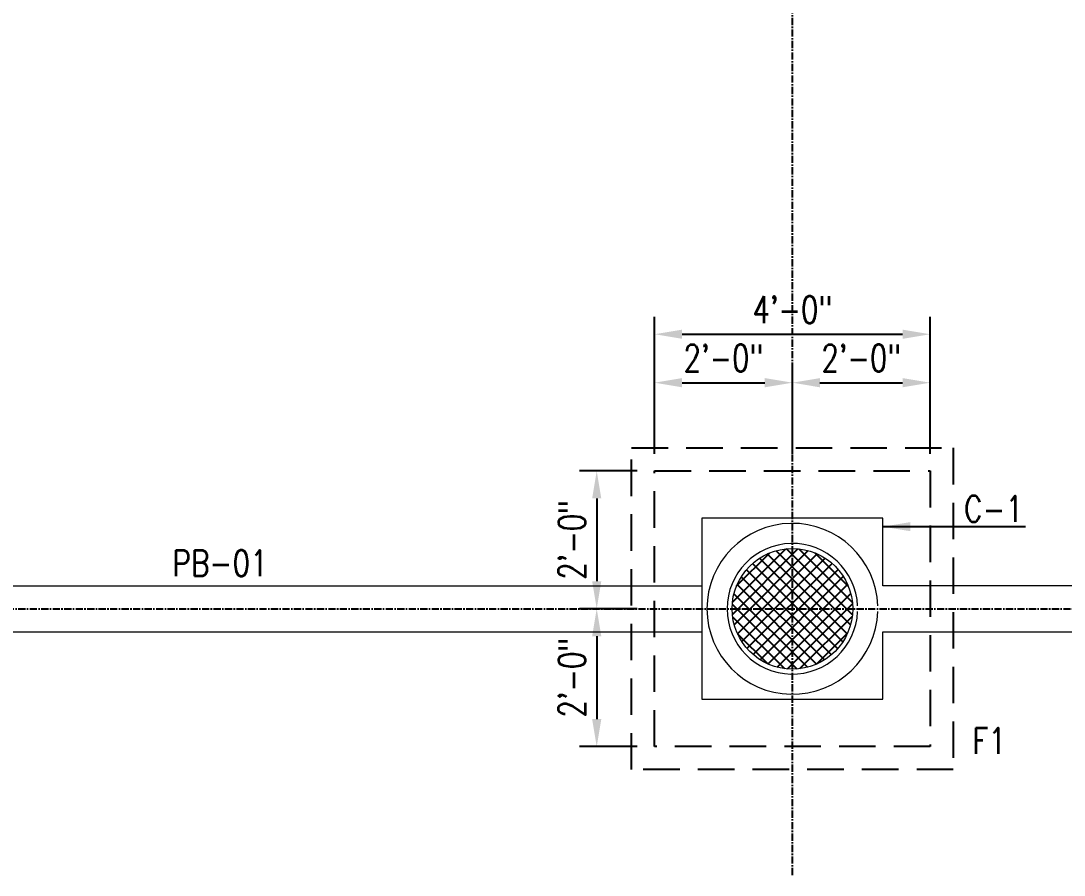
# Model space of a CAD drawing. Header units: inches. Extents: x 295786 to 300745, y 68261 to 70432.
# Drawn here: x 298993.8 to 299175.5, y 69142 to 69290.8 of the extents above; entities that cross this region are included whole.
import ezdxf

# ---------------------------------------------------------------- set-up
doc = ezdxf.new("R2010")
doc.units = ezdxf.units.IN
doc.header["$MEASUREMENT"] = 0
doc.linetypes.add('CENTER', pattern=[2, 1.25, -0.25, 0.25, -0.25])
doc.linetypes.add('HIDDEN', pattern=[9.525, 6.35, -3.175])
for name, color, linetype in [('A-TYP-BEAM TEXT', 2, 'Continuous'), ('A-TYP-DIM', 1, 'Continuous'), ('arch-elevation-1', 2, 'Continuous'), ('arch-elevation-2', 52, 'Continuous'), ('FOOTING', 4, 'Continuous'), ('GRID', 8, 'Continuous'), ('LAYER5', 5, 'Continuous')]:
    doc.layers.add(name, color=color, linetype=linetype)
doc.styles.add('rizwan', font='romans.shx', dxfattribs={"width": 0.75})
doc.styles.add('STYLE4', font='romans.shx')
doc.dimstyles.new('STYLE-64', dxfattribs={"dimscale": 64, "dimtxt": 0.09375, "dimasz": 0.09375, "dimexe": 0.0625, "dimexo": 0.0625, "dimgap": 0.03125, "dimtad": 1, "dimzin": 3, "dimdsep": 46, "dimlunit": 4, "dimtxsty": 'rizwan', "dimcen": 0.125, "dimdle": 4, "dimclrd": 1, "dimclre": 1, "dimclrt": 2, "dimadec": 0, "dimazin": 0, "dimtfac": 0.5, "dimtix": 1, "dimtmove": 2, "dimatfit": 3, "dimfxl": 0, "dimfrac": 1, "dimtolj": 1, "dimtzin": 3, "dimarcsym": 0})

# ---------------------------------------------------------------- blocks, each defined once
blk = doc.blocks.new('*D150')
at = {"layer": 'A-TYP-DIM', "color": 1, "lineweight": -2, "ltscale": 1.5, "transparency": 16777216}
for p, q in [((299104.14, 69215.41), (299104.14, 69230.77)), ((299128.14, 69215.41), (299128.14, 69230.77)), ((299108.94, 69227.77), (299123.34, 69227.77))]:
    blk.add_line(p, q, dxfattribs=at)
at = {"layer": 'A-TYP-DIM', "color": 1, "ltscale": 1.5, "transparency": 16777216}
for points in [[(299108.94, 69228.57), (299108.94, 69226.97), (299104.14, 69227.77)], [(299123.34, 69228.57), (299123.34, 69226.97), (299128.14, 69227.77)]]:
    blk.add_solid(points, dxfattribs=at)
at = {"layer": 'Defpoints', "color": 0, "ltscale": 1.5, "transparency": 16777216}
for p in [(299128.14, 69227.77), (299104.14, 69212.41), (299128.14, 69212.41)]:
    blk.add_point(p, dxfattribs=at)
at = {"layer": 'A-TYP-DIM', "color": 2, "ltscale": 1.5, "transparency": 16777216, "insert": (299116.14, 69232.06), "char_height": 4.688, "attachment_point": 5, "style": 'rizwan'}
blk.add_mtext('\\A1;2\'-0"', dxfattribs=at)
blk = doc.blocks.new('*D151')
at = {"layer": 'A-TYP-DIM', "color": 1, "lineweight": -2, "ltscale": 1.5, "transparency": 16777216}
for p, q in [((299128.14, 69215.41), (299128.14, 69230.77)), ((299152.14, 69215.41), (299152.14, 69230.77)), ((299132.94, 69227.77), (299147.34, 69227.77))]:
    blk.add_line(p, q, dxfattribs=at)
at = {"layer": 'A-TYP-DIM', "color": 1, "ltscale": 1.5, "transparency": 16777216}
for points in [[(299132.94, 69228.57), (299132.94, 69226.97), (299128.14, 69227.77)], [(299147.34, 69228.57), (299147.34, 69226.97), (299152.14, 69227.77)]]:
    blk.add_solid(points, dxfattribs=at)
at = {"layer": 'Defpoints', "color": 0, "ltscale": 1.5, "transparency": 16777216}
for p in [(299152.14, 69227.77), (299128.14, 69212.41), (299152.14, 69212.41)]:
    blk.add_point(p, dxfattribs=at)
at = {"layer": 'A-TYP-DIM', "color": 2, "ltscale": 1.5, "transparency": 16777216, "insert": (299140.14, 69232.06), "char_height": 4.688, "attachment_point": 5, "style": 'rizwan'}
blk.add_mtext('\\A1;2\'-0"', dxfattribs=at)
blk = doc.blocks.new('*D152')
at = {"layer": 'A-TYP-DIM', "color": 1, "lineweight": -2, "ltscale": 1.5, "transparency": 16777216}
for p, q in [((299104.14, 69215.41), (299104.14, 69239.21)), ((299152.14, 69215.41), (299152.14, 69239.21)), ((299108.94, 69236.21), (299147.34, 69236.21))]:
    blk.add_line(p, q, dxfattribs=at)
at = {"layer": 'A-TYP-DIM', "color": 1, "ltscale": 1.5, "transparency": 16777216}
for points in [[(299108.94, 69237.01), (299108.94, 69235.41), (299104.14, 69236.21)], [(299147.34, 69237.01), (299147.34, 69235.41), (299152.14, 69236.21)]]:
    blk.add_solid(points, dxfattribs=at)
at = {"layer": 'Defpoints', "color": 0, "ltscale": 1.5, "transparency": 16777216}
for p in [(299152.14, 69236.21), (299104.14, 69212.41), (299152.14, 69212.41)]:
    blk.add_point(p, dxfattribs=at)
at = {"layer": 'A-TYP-DIM', "color": 2, "ltscale": 1.5, "transparency": 16777216, "insert": (299128.14, 69240.5), "char_height": 4.688, "attachment_point": 5, "style": 'rizwan'}
blk.add_mtext('\\A1;4\'-0"', dxfattribs=at)
blk = doc.blocks.new('*D153')
at = {"layer": 'A-TYP-DIM', "color": 1, "lineweight": -2, "ltscale": 1.5, "transparency": 16777216}
for p, q in [((299101.14, 69212.41), (299091.07, 69212.41)), ((299094.07, 69207.61), (299094.07, 69193.21)), ((299101.14, 69188.41), (299091.07, 69188.41))]:
    blk.add_line(p, q, dxfattribs=at)
at = {"layer": 'A-TYP-DIM', "color": 1, "ltscale": 1.5, "transparency": 16777216}
for points in [[(299093.27, 69207.61), (299094.87, 69207.61), (299094.07, 69212.41)], [(299093.27, 69193.21), (299094.87, 69193.21), (299094.07, 69188.41)]]:
    blk.add_solid(points, dxfattribs=at)
at = {"layer": 'Defpoints', "color": 0, "ltscale": 1.5, "transparency": 16777216}
for p in [(299104.14, 69212.41), (299094.07, 69188.41), (299104.14, 69188.41)]:
    blk.add_point(p, dxfattribs=at)
at = {"layer": 'A-TYP-DIM', "color": 2, "ltscale": 1.5, "transparency": 16777216, "insert": (299089.78, 69200.41), "char_height": 4.688, "attachment_point": 5, "rotation": 90, "style": 'rizwan'}
blk.add_mtext('\\A1;2\'-0"', dxfattribs=at)
blk = doc.blocks.new('*D154')
at = {"layer": 'A-TYP-DIM', "color": 1, "lineweight": -2, "ltscale": 1.5, "transparency": 16777216}
for p, q in [((299101.14, 69188.41), (299091.07, 69188.41)), ((299094.07, 69183.61), (299094.07, 69169.21)), ((299101.14, 69164.41), (299091.07, 69164.41))]:
    blk.add_line(p, q, dxfattribs=at)
at = {"layer": 'A-TYP-DIM', "color": 1, "ltscale": 1.5, "transparency": 16777216}
for points in [[(299093.27, 69183.61), (299094.87, 69183.61), (299094.07, 69188.41)], [(299093.27, 69169.21), (299094.87, 69169.21), (299094.07, 69164.41)]]:
    blk.add_solid(points, dxfattribs=at)
at = {"layer": 'Defpoints', "color": 0, "ltscale": 1.5, "transparency": 16777216}
for p in [(299104.14, 69188.41), (299094.07, 69164.41), (299104.14, 69164.41)]:
    blk.add_point(p, dxfattribs=at)
at = {"layer": 'A-TYP-DIM', "color": 2, "ltscale": 1.5, "transparency": 16777216, "insert": (299089.78, 69176.41), "char_height": 4.688, "attachment_point": 5, "rotation": 90, "style": 'rizwan'}
blk.add_mtext('\\A1;2\'-0"', dxfattribs=at)

msp = doc.modelspace()

# ---------------------------------------------------------------- hatches: boundary and pattern name
at = {"layer": 'arch-elevation-1'}
h = msp.add_hatch(dxfattribs=at)
h.set_pattern_fill('ANSI37', color=1, scale=12, style=0)
h.set_pattern_definition([(135, (1015088.5801, -300334.0296), (1.0606601718, 1.0606601718), []), (45, (1015088.5801, -300334.0296), (1.0606601718, -1.0606601718), [])])
edge = h.paths.add_edge_path()
edge.add_arc((299128.14307087, 69188.40527503), 10.5, 180, 540, ccw=False)

# ---------------------------------------------------------------- linework, layer by layer
at = {"layer": 'arch-elevation-2', "lineweight": 0}
for points in [[(299360.20542653, 69192.40527504), (299323.89307087, 69192.40527504), (299323.89307087, 69204.15527504), (299292.39307087, 69204.15527504), (299292.39307087, 69192.40527504), (299143.89307087, 69192.40527504), (299143.89307087, 69204.15527503), (299112.39307087, 69204.15527503), (299112.39307087, 69172.65527503), (299143.89307087, 69172.65527503), (299143.89307087, 69184.40527504), (299292.39307087, 69184.40527504), (299292.39307087, 69172.65527504), (299323.89307087, 69172.65527504), (299323.89307087, 69184.40527504), (299360.20542653, 69184.40527504)], [(298963.89307087, 69192.40527503), (299112.39307087, 69192.40527503)], [(298963.89307087, 69184.40527503), (299112.39307087, 69184.40527503)]]:
    msp.add_lwpolyline(points, dxfattribs=at)
for radius, start, end in [(14.875, 1.9262714072, 358.0737285928), (11.375, 2.5193075206, 357.4806924794)]:
    msp.add_arc((299128.14307087, 69188.40527503), radius, start, end, dxfattribs=at)
at = {"layer": 'FOOTING', "color": 1, "linetype": 'HIDDEN'}
for points in [[(299100.14307088, 69216.40527503), (299156.14307087, 69216.40527503), (299156.14307087, 69160.40527504), (299100.14307088, 69160.40527504)], [(299104.14307088, 69212.40527503), (299152.14307087, 69212.40527503), (299152.14307087, 69164.40527504), (299104.14307088, 69164.40527504)]]:
    msp.add_lwpolyline(points, close=True, dxfattribs=at)
at = {"layer": 'GRID', "linetype": 'CENTER'}
for p, q in [((299128.14307087, 69142.02855427), (299128.14307088, 69551.1496211)), ((298709.33118035, 69188.40527504), (299360.20542653, 69188.40527504))]:
    msp.add_line(p, q, dxfattribs=at)
at = {"layer": 'LAYER5', "lineweight": 0}
msp.add_circle((299128.14307087, 69188.40527503), 10.5, dxfattribs=at)

# ---------------------------------------------------------------- texts
at = {"layer": 'A-TYP-BEAM TEXT', "style": 'STYLE4', "width": 0.8}
for s, p in [('C-1', (299158.01472676, 69203.55402715)), ('PB-01', (299020.14602708, 69194.10725412)), ('F1', (299159.47970322, 69163.17228876))]:
    msp.add_text(s, height=4.5, dxfattribs=at).set_placement(p)

# ---------------------------------------------------------------- dimensions: what is measured, and where the dimension line sits
at = {"layer": 'A-TYP-DIM', "ltscale": 1.5}
for base, p1, p2, picture, middle in [((299152.14307087, 69236.20948736), (299104.14307088, 69212.40527503), (299152.14307087, 69212.40527503), '*D152', (299128.14307087, 69240.49966593)), ((299128.14307087, 69227.76510433), (299104.14307088, 69212.40527503), (299128.14307087, 69212.40527503), '*D150', (299116.14307088, 69232.0552829)), ((299152.14307087, 69227.76510433), (299128.14307087, 69212.40527503), (299152.14307087, 69212.40527503), '*D151', (299140.14307087, 69232.0552829))]:
    dim = msp.add_linear_dim(base=base, p1=p1, p2=p2, dimstyle='STYLE-64', override={"dimscale": 48, "dimtxt": 0.097656, "dimasz": 0.1, "dimtmove": 0, "dimatfit": 2}, dxfattribs=at)
    dim.commit()
    dim.dimension.update_dxf_attribs({"geometry": picture, "text_midpoint": middle})
for base, p1, p2, picture, middle in [((299094.0723065, 69188.40527503), (299104.14307088, 69212.40527503), (299104.14307088, 69188.40527503), '*D153', (299089.78212793, 69200.40527503)), ((299094.0723065, 69164.40527504), (299104.14307088, 69188.40527503), (299104.14307088, 69164.40527504), '*D154', (299089.78212793, 69176.40527504))]:
    dim = msp.add_linear_dim(base=base, p1=p1, p2=p2, angle=90, dimstyle='STYLE-64', override={"dimscale": 48, "dimtxt": 0.097656, "dimasz": 0.1, "dimtmove": 0, "dimatfit": 2}, dxfattribs=at)
    dim.commit()
    dim.dimension.update_dxf_attribs({"geometry": picture, "text_midpoint": middle})

# ---------------------------------------------------------------- leaders
msp.add_leader([(299143.89307087, 69202.70348326), (299168.77010243, 69202.70348326)], dimstyle='STYLE-64', override={"dimscale": 48, "dimtxt": 0.097656, "dimasz": 0.1, "dimtmove": 0, "dimatfit": 2}, dxfattribs=at)

doc.saveas('drawing.dxf')
